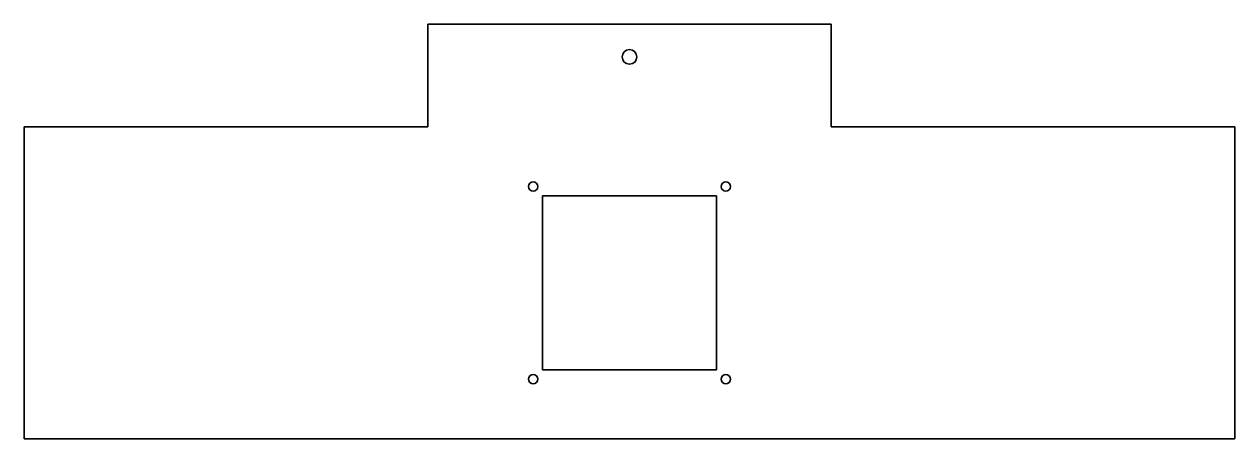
# Model space of a CAD drawing. Header units: inches. Extents: x 0 to 660, y 0 to 226.
import ezdxf

# ---------------------------------------------------------------- set-up
doc = ezdxf.new("R2010")
doc.units = ezdxf.units.IN
doc.header["$MEASUREMENT"] = 0
doc.layers.add('SIMUMAK Visible (ISO)', color=7, linetype='Continuous', lineweight=35)

# ---------------------------------------------------------------- blocks, each defined once
blk = doc.blocks.new('AMB-04-TDEVE01_Sheet_10_AMB-04-TDEVE01')
at = {"layer": 'SIMUMAK Visible (ISO)'}
for p, q in [((-110, 113), (-110, 57)), ((110, 113), (-110, 113)), ((110, 57), (110, 113)), ((-330, -113), (-330, 57)), ((-330, 57), (-110, 57)), ((110, 57), (330, 57)), ((330, 57), (330, -113)), ((-47.5, -75.5), (-47.5, 19.5)), ((-47.5, 19.5), (47.5, 19.5)), ((47.5, 19.5), (47.5, -75.5)), ((47.5, -75.5), (-47.5, -75.5)), ((330, -113), (-330, -113))]:
    blk.add_line(p, q, dxfattribs=at)
for centre, radius in [((0, 95.2), 4), ((-52.5, 24.5), 2.5), ((52.5, 24.5), 2.5), ((-52.5, -80.5), 2.5), ((52.5, -80.5), 2.5)]:
    blk.add_circle(centre, radius, dxfattribs=at)

msp = doc.modelspace()

# ---------------------------------------------------------------- block references
msp.add_blockref('AMB-04-TDEVE01_Sheet_10_AMB-04-TDEVE01', (330, 113))

doc.saveas('drawing.dxf')
